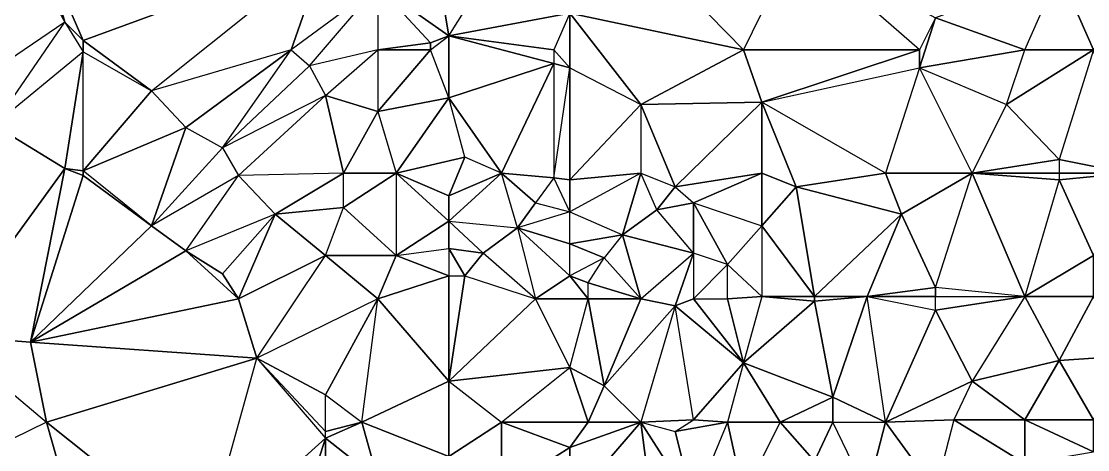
# Model space of a CAD drawing. Header units: metres. Extents: x 121.06818 to 121.07159, y 3.17836 to 3.18313.
# Drawn here: x 121.070202 to 121.0706685, y 3.181063 to 3.1812504 of the extents above; entities that cross this region are included whole.
import ezdxf

# ---------------------------------------------------------------- set-up
doc = ezdxf.new("R2010")
doc.units = ezdxf.units.M

msp = doc.modelspace()

# ---------------------------------------------------------------- linework, layer by layer
at = {"layer": 'DELAUNEY15299', "color": 252}
msp.add_3dface([(121.070168, 3.181053, 0.01022), (121.070244, 3.180966, 0.01023), (121.070213, 3.181075, 0.01022)], dxfattribs=at)
at = {"layer": 'DELAUNEY15390', "color": 252}
msp.add_3dface([(121.070213, 3.181075, 0.01022), (121.070244, 3.180966, 0.01023), (121.070282, 3.18102, 0.01023)], dxfattribs=at)
at = {"layer": 'DELAUNEY15406', "color": 252}
msp.add_3dface([(121.070213, 3.181075, 0.01022), (121.070168, 3.181053, 0.01022), (121.070168, 3.181113, 0.01022)], dxfattribs=at)
at = {"layer": 'DELAUNEY15407', "color": 252}
msp.add_3dface([(121.07032, 3.181021, 0.01024), (121.070282, 3.18102, 0.01023), (121.070335, 3.181068, 0.01023)], dxfattribs=at)
at = {"layer": 'DELAUNEY15421', "color": 252}
msp.add_3dface([(121.070213, 3.181075, 0.01022), (121.070282, 3.18102, 0.01023), (121.070305, 3.181103, 0.01023)], dxfattribs=at)
at = {"layer": 'DELAUNEY15422', "color": 252}
msp.add_3dface([(121.070335, 3.181033, 0.01024), (121.07032, 3.181021, 0.01024), (121.070335, 3.181068, 0.01023)], dxfattribs=at)
at = {"layer": 'DELAUNEY15438', "color": 252}
msp.add_3dface([(121.070496, 3.181039, 0.01028), (121.07048, 3.181021, 0.01028), (121.070473, 3.181075, 0.01026)], dxfattribs=at)
at = {"layer": 'DELAUNEY15477', "color": 252}
msp.add_3dface([(121.070358, 3.18105, 0.01024), (121.070335, 3.181033, 0.01024), (121.070335, 3.181068, 0.01023)], dxfattribs=at)
at = {"layer": 'DELAUNEY15488', "color": 252}
msp.add_3dface([(121.070442, 3.181039, 0.01026), (121.070412, 3.181045, 0.01025), (121.070442, 3.181064, 0.01025)], dxfattribs=at)
at = {"layer": 'DELAUNEY15489', "color": 252}
msp.add_3dface([(121.070496, 3.181039, 0.01028), (121.070518, 3.181043, 0.01029), (121.070511, 3.181075, 0.01028)], dxfattribs=at)
at = {"layer": 'DELAUNEY15523', "color": 252}
msp.add_3dface([(121.07048, 3.181021, 0.01028), (121.070442, 3.181039, 0.01026), (121.070473, 3.181075, 0.01026)], dxfattribs=at)
at = {"layer": 'DELAUNEY15524', "color": 252}
msp.add_3dface([(121.070549, 3.181058, 0.0103), (121.070572, 3.181044, 0.01031), (121.070557, 3.181075, 0.0103)], dxfattribs=at)
at = {"layer": 'DELAUNEY15525', "color": 252}
msp.add_3dface([(121.070602, 3.181045, 0.01032), (121.070572, 3.181044, 0.01031), (121.07058, 3.181075, 0.01031)], dxfattribs=at)
at = {"layer": 'DELAUNEY15534', "color": 252}
msp.add_3dface([(121.070518, 3.181043, 0.01029), (121.070549, 3.181058, 0.0103), (121.070534, 3.181075, 0.01029)], dxfattribs=at)
at = {"layer": 'DELAUNEY15551', "color": 252}
msp.add_3dface([(121.070602, 3.181045, 0.01032), (121.070641, 3.181057, 0.01033), (121.07061, 3.181076, 0.01032)], dxfattribs=at)
at = {"layer": 'DELAUNEY15552', "color": 252}
msp.add_3dface([(121.070641, 3.181057, 0.01033), (121.070671, 3.181062, 0.01034), (121.070641, 3.181076, 0.01033)], dxfattribs=at)
at = {"layer": 'DELAUNEY15566', "color": 252}
msp.add_3dface([(121.070389, 3.18106, 0.01024), (121.070358, 3.18105, 0.01024), (121.070351, 3.181075, 0.01023)], dxfattribs=at)
at = {"layer": 'DELAUNEY15567', "color": 252}
msp.add_3dface([(121.070412, 3.181045, 0.01025), (121.070389, 3.18106, 0.01024), (121.070412, 3.181075, 0.01024)], dxfattribs=at)
at = {"layer": 'DELAUNEY15568', "color": 252}
msp.add_3dface([(121.070473, 3.181075, 0.01026), (121.070442, 3.181039, 0.01026), (121.070442, 3.181064, 0.01025)], dxfattribs=at)
at = {"layer": 'DELAUNEY15578', "color": 252}
msp.add_3dface([(121.070496, 3.181039, 0.01028), (121.070473, 3.181075, 0.01026), (121.070488, 3.181071, 0.01027)], dxfattribs=at)
at = {"layer": 'DELAUNEY15589', "color": 252}
msp.add_3dface([(121.070335, 3.181068, 0.01023), (121.070282, 3.18102, 0.01023), (121.070305, 3.181103, 0.01023)], dxfattribs=at)
at = {"layer": 'DELAUNEY15590', "color": 252}
msp.add_3dface([(121.070358, 3.18105, 0.01024), (121.070335, 3.181068, 0.01023), (121.070351, 3.181075, 0.01023)], dxfattribs=at)
at = {"layer": 'DELAUNEY15591', "color": 252}
msp.add_3dface([(121.070442, 3.181064, 0.01025), (121.070412, 3.181045, 0.01025), (121.070412, 3.181075, 0.01024)], dxfattribs=at)
at = {"layer": 'DELAUNEY15592', "color": 252}
msp.add_3dface([(121.070496, 3.181039, 0.01028), (121.070488, 3.181071, 0.01027), (121.070511, 3.181075, 0.01028)], dxfattribs=at)
at = {"layer": 'DELAUNEY15602', "color": 252}
msp.add_3dface([(121.070473, 3.181075, 0.01026), (121.070442, 3.181064, 0.01025), (121.07045, 3.181075, 0.01025)], dxfattribs=at)
at = {"layer": 'DELAUNEY15603', "color": 252}
msp.add_3dface([(121.070473, 3.181075, 0.01026), (121.070488, 3.181071, 0.01027), (121.070496, 3.181076, 0.01027)], dxfattribs=at)
at = {"layer": 'DELAUNEY15612', "color": 252}
msp.add_3dface([(121.070511, 3.181075, 0.01028), (121.070518, 3.181043, 0.01029), (121.070534, 3.181075, 0.01029)], dxfattribs=at)
at = {"layer": 'DELAUNEY15613', "color": 252}
msp.add_3dface([(121.07058, 3.181075, 0.01031), (121.070572, 3.181044, 0.01031), (121.070557, 3.181075, 0.0103)], dxfattribs=at)
at = {"layer": 'DELAUNEY15614', "color": 252}
msp.add_3dface([(121.070602, 3.181045, 0.01032), (121.07058, 3.181075, 0.01031), (121.07061, 3.181076, 0.01032)], dxfattribs=at)
at = {"layer": 'DELAUNEY15624', "color": 252}
msp.add_3dface([(121.070412, 3.181075, 0.01024), (121.070389, 3.18106, 0.01024), (121.070389, 3.181093, 0.01023)], dxfattribs=at)
at = {"layer": 'DELAUNEY15625', "color": 252}
msp.add_3dface([(121.070488, 3.181071, 0.01027), (121.070496, 3.181076, 0.01027), (121.070511, 3.181075, 0.01028)], dxfattribs=at)
at = {"layer": 'DELAUNEY15626', "color": 252}
msp.add_3dface([(121.070534, 3.181075, 0.01029), (121.070549, 3.181058, 0.0103), (121.070557, 3.181075, 0.0103)], dxfattribs=at)
at = {"layer": 'DELAUNEY15627', "color": 252}
msp.add_3dface([(121.07061, 3.181076, 0.01032), (121.070641, 3.181057, 0.01033), (121.070641, 3.181076, 0.01033)], dxfattribs=at)
at = {"layer": 'DELAUNEY15639', "color": 252}
msp.add_3dface([(121.070351, 3.181075, 0.01023), (121.070335, 3.181068, 0.01023), (121.070335, 3.181071, 0.01023)], dxfattribs=at)
at = {"layer": 'DELAUNEY15640', "color": 252}
msp.add_3dface([(121.070442, 3.181064, 0.01025), (121.070412, 3.181075, 0.01024), (121.07045, 3.181075, 0.01025)], dxfattribs=at)
at = {"layer": 'DELAUNEY15641', "color": 252}
msp.add_3dface([(121.070511, 3.181075, 0.01028), (121.070496, 3.181076, 0.01027), (121.070518, 3.181101, 0.01028)], dxfattribs=at)
at = {"layer": 'DELAUNEY15648', "color": 252}
msp.add_3dface([(121.070305, 3.181103, 0.01023), (121.070335, 3.181068, 0.01023), (121.070335, 3.181071, 0.01023)], dxfattribs=at)
at = {"layer": 'DELAUNEY15649', "color": 252}
msp.add_3dface([(121.070473, 3.181075, 0.01026), (121.07045, 3.181075, 0.01025), (121.070457, 3.181091, 0.01025)], dxfattribs=at)
at = {"layer": 'DELAUNEY15650', "color": 252}
msp.add_3dface([(121.070511, 3.181075, 0.01028), (121.070534, 3.181075, 0.01029), (121.070518, 3.181101, 0.01028)], dxfattribs=at)
at = {"layer": 'DELAUNEY15651', "color": 252}
msp.add_3dface([(121.070557, 3.181075, 0.0103), (121.07058, 3.181075, 0.01031), (121.070557, 3.181086, 0.0103)], dxfattribs=at)
at = {"layer": 'DELAUNEY15659', "color": 252}
msp.add_3dface([(121.07061, 3.181076, 0.01032), (121.07058, 3.181075, 0.01031), (121.070618, 3.181093, 0.01032)], dxfattribs=at)
at = {"layer": 'DELAUNEY15660', "color": 252}
msp.add_3dface([(121.07061, 3.181076, 0.01032), (121.070641, 3.181076, 0.01033), (121.070618, 3.181093, 0.01032)], dxfattribs=at)
at = {"layer": 'DELAUNEY15667', "color": 252}
msp.add_3dface([(121.070389, 3.18106, 0.01024), (121.070351, 3.181075, 0.01023), (121.070389, 3.181093, 0.01023)], dxfattribs=at)
at = {"layer": 'DELAUNEY15668', "color": 252}
msp.add_3dface([(121.070641, 3.181076, 0.01033), (121.070671, 3.181062, 0.01034), (121.070671, 3.181076, 0.01034)], dxfattribs=at)
at = {"layer": 'DELAUNEY15674', "color": 252}
msp.add_3dface([(121.070213, 3.181075, 0.01022), (121.070305, 3.181103, 0.01023), (121.070206, 3.18111, 0.01022)], dxfattribs=at)
at = {"layer": 'DELAUNEY15675', "color": 252}
msp.add_3dface([(121.070305, 3.181103, 0.01023), (121.070335, 3.181071, 0.01023), (121.070335, 3.181087, 0.01023)], dxfattribs=at)
at = {"layer": 'DELAUNEY15676', "color": 252}
msp.add_3dface([(121.070351, 3.181075, 0.01023), (121.070335, 3.181071, 0.01023), (121.070335, 3.181087, 0.01023)], dxfattribs=at)
at = {"layer": 'DELAUNEY15677', "color": 252}
msp.add_3dface([(121.070641, 3.181076, 0.01033), (121.070671, 3.181076, 0.01034), (121.070656, 3.181102, 0.01033)], dxfattribs=at)
at = {"layer": 'DELAUNEY15686', "color": 252}
msp.add_3dface([(121.070534, 3.181075, 0.01029), (121.070557, 3.181075, 0.0103), (121.070557, 3.181086, 0.0103)], dxfattribs=at)
at = {"layer": 'DELAUNEY15698', "color": 252}
msp.add_3dface([(121.070389, 3.181093, 0.01023), (121.070351, 3.181075, 0.01023), (121.070358, 3.181129, 0.01023)], dxfattribs=at)
at = {"layer": 'DELAUNEY15714', "color": 252}
msp.add_3dface([(121.070389, 3.181093, 0.01023), (121.070412, 3.181075, 0.01024), (121.070442, 3.181099, 0.01024)], dxfattribs=at)
at = {"layer": 'DELAUNEY15728', "color": 252}
msp.add_3dface([(121.070335, 3.181087, 0.01023), (121.070351, 3.181075, 0.01023), (121.070358, 3.181129, 0.01023)], dxfattribs=at)
at = {"layer": 'DELAUNEY15729', "color": 252}
msp.add_3dface([(121.07045, 3.181075, 0.01025), (121.070412, 3.181075, 0.01024), (121.070442, 3.181099, 0.01024)], dxfattribs=at)
at = {"layer": 'DELAUNEY15730', "color": 252}
msp.add_3dface([(121.070457, 3.181091, 0.01025), (121.07045, 3.181075, 0.01025), (121.070442, 3.181099, 0.01024)], dxfattribs=at)
at = {"layer": 'DELAUNEY15731', "color": 252}
msp.add_3dface([(121.070473, 3.181075, 0.01026), (121.070457, 3.181091, 0.01025), (121.070488, 3.181126, 0.01026)], dxfattribs=at)
at = {"layer": 'DELAUNEY15732', "color": 252}
msp.add_3dface([(121.070534, 3.181075, 0.01029), (121.070557, 3.181086, 0.0103), (121.070518, 3.181101, 0.01028)], dxfattribs=at)
at = {"layer": 'DELAUNEY15733', "color": 252}
msp.add_3dface([(121.070618, 3.181093, 0.01032), (121.070641, 3.181076, 0.01033), (121.070656, 3.181102, 0.01033)], dxfattribs=at)
at = {"layer": 'DELAUNEY15745', "color": 252}
msp.add_3dface([(121.070305, 3.181103, 0.01023), (121.070335, 3.181087, 0.01023), (121.070358, 3.181129, 0.01023)], dxfattribs=at)
at = {"layer": 'DELAUNEY15746', "color": 252}
msp.add_3dface([(121.070557, 3.181086, 0.0103), (121.07058, 3.181075, 0.01031), (121.070572, 3.18113, 0.0103)], dxfattribs=at)
at = {"layer": 'DELAUNEY15760', "color": 252}
msp.add_3dface([(121.070168, 3.181113, 0.01022), (121.070213, 3.181075, 0.01022), (121.070206, 3.18111, 0.01022)], dxfattribs=at)
at = {"layer": 'DELAUNEY15761', "color": 252}
msp.add_3dface([(121.070656, 3.181102, 0.01033), (121.070671, 3.181076, 0.01034), (121.070686, 3.181104, 0.01034)], dxfattribs=at)
at = {"layer": 'DELAUNEY15773', "color": 252}
msp.add_3dface([(121.070473, 3.181075, 0.01026), (121.070496, 3.181076, 0.01027), (121.070488, 3.181126, 0.01026)], dxfattribs=at)
at = {"layer": 'DELAUNEY15778', "color": 252}
msp.add_3dface([(121.070168, 3.181113, 0.01022), (121.070206, 3.18111, 0.01022), (121.070221, 3.181186, 0.01023)], dxfattribs=at)
at = {"layer": 'DELAUNEY15779', "color": 252}
msp.add_3dface([(121.070457, 3.181091, 0.01025), (121.070442, 3.181099, 0.01024), (121.07045, 3.181129, 0.01024)], dxfattribs=at)
at = {"layer": 'DELAUNEY15780', "color": 252}
msp.add_3dface([(121.070518, 3.181101, 0.01028), (121.070496, 3.181076, 0.01027), (121.070488, 3.181126, 0.01026)], dxfattribs=at)
at = {"layer": 'DELAUNEY15786', "color": 252}
msp.add_3dface([(121.070618, 3.181093, 0.01032), (121.07058, 3.181075, 0.01031), (121.070602, 3.181124, 0.01031)], dxfattribs=at)
at = {"layer": 'DELAUNEY15794', "color": 252}
msp.add_3dface([(121.070618, 3.181093, 0.01032), (121.070656, 3.181102, 0.01033), (121.070641, 3.18113, 0.01032)], dxfattribs=at)
at = {"layer": 'DELAUNEY15795', "color": 252}
msp.add_3dface([(121.070656, 3.181102, 0.01033), (121.070686, 3.181104, 0.01034), (121.070671, 3.18113, 0.01033)], dxfattribs=at)
at = {"layer": 'DELAUNEY15802', "color": 252}
msp.add_3dface([(121.070518, 3.181101, 0.01028), (121.070557, 3.181086, 0.0103), (121.070549, 3.181128, 0.01029)], dxfattribs=at)
at = {"layer": 'DELAUNEY15809', "color": 252}
msp.add_3dface([(121.070602, 3.181124, 0.01031), (121.07058, 3.181075, 0.01031), (121.070572, 3.18113, 0.0103)], dxfattribs=at)
at = {"layer": 'DELAUNEY15819', "color": 252}
msp.add_3dface([(121.070389, 3.181093, 0.01023), (121.070442, 3.181099, 0.01024), (121.070427, 3.181129, 0.01023)], dxfattribs=at)
at = {"layer": 'DELAUNEY15820', "color": 252}
msp.add_3dface([(121.070488, 3.181126, 0.01026), (121.070457, 3.181091, 0.01025), (121.070473, 3.181129, 0.01025)], dxfattribs=at)
at = {"layer": 'DELAUNEY15821', "color": 252}
msp.add_3dface([(121.070618, 3.181093, 0.01032), (121.070602, 3.181124, 0.01031), (121.070641, 3.18113, 0.01032)], dxfattribs=at)
at = {"layer": 'DELAUNEY15830', "color": 252}
msp.add_3dface([(121.070206, 3.18111, 0.01022), (121.070305, 3.181103, 0.01023), (121.070297, 3.181129, 0.01023)], dxfattribs=at)
at = {"layer": 'DELAUNEY15831', "color": 252}
msp.add_3dface([(121.070206, 3.18111, 0.01022), (121.070297, 3.181129, 0.01023), (121.070274, 3.18115, 0.01023)], dxfattribs=at)
at = {"layer": 'DELAUNEY15832', "color": 252}
msp.add_3dface([(121.070297, 3.181129, 0.01023), (121.070305, 3.181103, 0.01023), (121.070335, 3.181148, 0.01024)], dxfattribs=at)
at = {"layer": 'DELAUNEY15833', "color": 252}
msp.add_3dface([(121.070389, 3.181093, 0.01023), (121.070358, 3.181129, 0.01023), (121.070389, 3.181139, 0.01023)], dxfattribs=at)
at = {"layer": 'DELAUNEY15834', "color": 252}
msp.add_3dface([(121.070427, 3.181129, 0.01023), (121.070389, 3.181093, 0.01023), (121.070396, 3.181139, 0.01023)], dxfattribs=at)
at = {"layer": 'DELAUNEY15835', "color": 252}
msp.add_3dface([(121.070427, 3.181129, 0.01023), (121.070442, 3.181099, 0.01024), (121.07045, 3.181129, 0.01024)], dxfattribs=at)
at = {"layer": 'DELAUNEY15836', "color": 252}
msp.add_3dface([(121.070518, 3.181101, 0.01028), (121.070488, 3.181126, 0.01026), (121.070496, 3.181129, 0.01026)], dxfattribs=at)
at = {"layer": 'DELAUNEY15837', "color": 252}
msp.add_3dface([(121.070518, 3.181101, 0.01028), (121.070549, 3.181128, 0.01029), (121.070526, 3.18113, 0.01028)], dxfattribs=at)
at = {"layer": 'DELAUNEY15838', "color": 252}
msp.add_3dface([(121.070549, 3.181128, 0.01029), (121.070557, 3.181086, 0.0103), (121.070572, 3.18113, 0.0103)], dxfattribs=at)
at = {"layer": 'DELAUNEY15846', "color": 252}
msp.add_3dface([(121.070206, 3.18111, 0.01022), (121.070274, 3.18115, 0.01023), (121.070259, 3.181161, 0.01023)], dxfattribs=at)
at = {"layer": 'DELAUNEY15847', "color": 252}
msp.add_3dface([(121.070274, 3.18115, 0.01023), (121.070297, 3.181129, 0.01023), (121.07029, 3.18114, 0.01023)], dxfattribs=at)
at = {"layer": 'DELAUNEY15848', "color": 252}
msp.add_3dface([(121.070274, 3.18115, 0.01023), (121.070297, 3.181129, 0.01023), (121.070313, 3.181166, 0.01024)], dxfattribs=at)
at = {"layer": 'DELAUNEY15849', "color": 252}
msp.add_3dface([(121.070473, 3.181129, 0.01025), (121.070457, 3.181091, 0.01025), (121.07045, 3.181129, 0.01024)], dxfattribs=at)
at = {"layer": 'DELAUNEY15850', "color": 252}
msp.add_3dface([(121.070572, 3.18113, 0.0103), (121.070602, 3.181124, 0.01031), (121.070602, 3.18113, 0.01031)], dxfattribs=at)
at = {"layer": 'DELAUNEY15855', "color": 252}
msp.add_3dface([(121.070488, 3.181126, 0.01026), (121.070473, 3.181129, 0.01025), (121.070496, 3.181149, 0.01027)], dxfattribs=at)
at = {"layer": 'DELAUNEY15856', "color": 252}
msp.add_3dface([(121.070641, 3.18113, 0.01032), (121.070656, 3.181102, 0.01033), (121.070671, 3.18113, 0.01033)], dxfattribs=at)
at = {"layer": 'DELAUNEY15867', "color": 252}
msp.add_3dface([(121.070496, 3.181129, 0.01026), (121.070488, 3.181126, 0.01026), (121.070496, 3.181149, 0.01027)], dxfattribs=at)
at = {"layer": 'DELAUNEY15868', "color": 252}
msp.add_3dface([(121.070518, 3.181101, 0.01028), (121.070496, 3.181129, 0.01026), (121.070511, 3.181129, 0.01027)], dxfattribs=at)
at = {"layer": 'DELAUNEY15869', "color": 252}
msp.add_3dface([(121.070518, 3.181101, 0.01028), (121.070511, 3.181129, 0.01027), (121.070526, 3.18113, 0.01028)], dxfattribs=at)
at = {"layer": 'DELAUNEY15870', "color": 252}
msp.add_3dface([(121.070549, 3.181128, 0.01029), (121.070572, 3.18113, 0.0103), (121.070549, 3.18113, 0.01029)], dxfattribs=at)
at = {"layer": 'DELAUNEY15879', "color": 252}
msp.add_3dface([(121.070274, 3.18115, 0.01023), (121.07029, 3.18114, 0.01023), (121.070313, 3.181166, 0.01024)], dxfattribs=at)
at = {"layer": 'DELAUNEY15880', "color": 252}
msp.add_3dface([(121.07029, 3.18114, 0.01023), (121.070297, 3.181129, 0.01023), (121.070313, 3.181166, 0.01024)], dxfattribs=at)
at = {"layer": 'DELAUNEY15881', "color": 252}
msp.add_3dface([(121.070396, 3.181139, 0.01023), (121.070389, 3.181093, 0.01023), (121.070389, 3.181139, 0.01023)], dxfattribs=at)
at = {"layer": 'DELAUNEY15882', "color": 252}
msp.add_3dface([(121.070473, 3.181129, 0.01025), (121.07045, 3.181129, 0.01024), (121.07045, 3.181136, 0.01024)], dxfattribs=at)
at = {"layer": 'DELAUNEY15883', "color": 252}
msp.add_3dface([(121.070496, 3.181129, 0.01026), (121.070511, 3.181129, 0.01027), (121.070511, 3.181144, 0.01027)], dxfattribs=at)
at = {"layer": 'DELAUNEY15884', "color": 252}
msp.add_3dface([(121.070526, 3.18113, 0.01028), (121.070549, 3.181128, 0.01029), (121.070549, 3.18113, 0.01029)], dxfattribs=at)
at = {"layer": 'DELAUNEY15894', "color": 252}
msp.add_3dface([(121.070358, 3.181129, 0.01023), (121.070305, 3.181103, 0.01023), (121.070335, 3.181148, 0.01024)], dxfattribs=at)
at = {"layer": 'DELAUNEY15895', "color": 252}
msp.add_3dface([(121.070396, 3.181139, 0.01023), (121.070427, 3.181129, 0.01023), (121.070404, 3.181149, 0.01024)], dxfattribs=at)
at = {"layer": 'DELAUNEY15896', "color": 252}
msp.add_3dface([(121.070641, 3.18113, 0.01032), (121.070602, 3.181124, 0.01031), (121.070602, 3.18113, 0.01031)], dxfattribs=at)
at = {"layer": 'DELAUNEY15906', "color": 252}
msp.add_3dface([(121.070389, 3.181139, 0.01023), (121.070358, 3.181129, 0.01023), (121.070366, 3.181148, 0.01023)], dxfattribs=at)
at = {"layer": 'DELAUNEY15907', "color": 252}
msp.add_3dface([(121.070389, 3.181139, 0.01023), (121.070396, 3.181139, 0.01023), (121.070389, 3.181151, 0.01024)], dxfattribs=at)
at = {"layer": 'DELAUNEY15908', "color": 252}
msp.add_3dface([(121.070427, 3.181129, 0.01023), (121.07045, 3.181129, 0.01024), (121.070442, 3.181139, 0.01024)], dxfattribs=at)
at = {"layer": 'DELAUNEY15909', "color": 252}
msp.add_3dface([(121.070526, 3.18113, 0.01028), (121.070511, 3.181129, 0.01027), (121.070511, 3.181144, 0.01027)], dxfattribs=at)
at = {"layer": 'DELAUNEY15916', "color": 252}
msp.add_3dface([(121.070358, 3.181129, 0.01023), (121.070335, 3.181148, 0.01024), (121.070366, 3.181148, 0.01023)], dxfattribs=at)
at = {"layer": 'DELAUNEY15925', "color": 252}
msp.add_3dface([(121.070206, 3.18111, 0.01022), (121.070259, 3.181161, 0.01023), (121.070229, 3.181183, 0.01023)], dxfattribs=at)
at = {"layer": 'DELAUNEY15926', "color": 252}
msp.add_3dface([(121.070641, 3.18113, 0.01032), (121.070671, 3.18113, 0.01033), (121.070671, 3.181148, 0.01033)], dxfattribs=at)
at = {"layer": 'DELAUNEY15936', "color": 252}
msp.add_3dface([(121.070259, 3.181161, 0.01023), (121.070274, 3.18115, 0.01023), (121.070297, 3.181183, 0.01024)], dxfattribs=at)
at = {"layer": 'DELAUNEY15946', "color": 252}
msp.add_3dface([(121.070526, 3.18113, 0.01028), (121.070549, 3.18113, 0.01029), (121.070526, 3.181161, 0.01028)], dxfattribs=at)
at = {"layer": 'DELAUNEY15947', "color": 252}
msp.add_3dface([(121.070572, 3.18113, 0.0103), (121.070602, 3.18113, 0.01031), (121.070602, 3.181134, 0.01031)], dxfattribs=at)
at = {"layer": 'DELAUNEY15960', "color": 252}
msp.add_3dface([(121.070427, 3.181129, 0.01023), (121.070442, 3.181139, 0.01024), (121.070419, 3.18116, 0.01025)], dxfattribs=at)
at = {"layer": 'DELAUNEY15961', "color": 252}
msp.add_3dface([(121.070442, 3.181139, 0.01024), (121.07045, 3.181129, 0.01024), (121.07045, 3.181136, 0.01024)], dxfattribs=at)
at = {"layer": 'DELAUNEY15962', "color": 252}
msp.add_3dface([(121.070549, 3.18113, 0.01029), (121.070572, 3.18113, 0.0103), (121.070587, 3.181166, 0.0103)], dxfattribs=at)
at = {"layer": 'DELAUNEY15963', "color": 252}
msp.add_3dface([(121.070602, 3.181134, 0.01031), (121.070602, 3.18113, 0.01031), (121.070641, 3.18113, 0.01032)], dxfattribs=at)
at = {"layer": 'DELAUNEY15970', "color": 252}
msp.add_3dface([(121.070572, 3.18113, 0.0103), (121.070602, 3.181134, 0.01031), (121.070587, 3.181166, 0.0103)], dxfattribs=at)
at = {"layer": 'DELAUNEY15984', "color": 252}
msp.add_3dface([(121.070389, 3.181139, 0.01023), (121.070366, 3.181148, 0.01023), (121.070389, 3.181151, 0.01024)], dxfattribs=at)
at = {"layer": 'DELAUNEY15985', "color": 252}
msp.add_3dface([(121.070442, 3.181139, 0.01024), (121.07045, 3.181136, 0.01024), (121.070457, 3.181147, 0.01025)], dxfattribs=at)
at = {"layer": 'DELAUNEY15986', "color": 252}
msp.add_3dface([(121.070473, 3.181129, 0.01025), (121.07045, 3.181136, 0.01024), (121.070457, 3.181147, 0.01025)], dxfattribs=at)
at = {"layer": 'DELAUNEY15987', "color": 252}
msp.add_3dface([(121.070457, 3.181147, 0.01025), (121.070473, 3.181129, 0.01025), (121.070465, 3.181157, 0.01026)], dxfattribs=at)
at = {"layer": 'DELAUNEY15988', "color": 252}
msp.add_3dface([(121.070641, 3.18113, 0.01032), (121.070602, 3.181134, 0.01031), (121.070618, 3.181184, 0.01031)], dxfattribs=at)
at = {"layer": 'DELAUNEY16002', "color": 252}
msp.add_3dface([(121.070396, 3.181139, 0.01023), (121.070404, 3.181149, 0.01024), (121.070389, 3.181151, 0.01024)], dxfattribs=at)
at = {"layer": 'DELAUNEY16003', "color": 252}
msp.add_3dface([(121.070427, 3.181129, 0.01023), (121.070404, 3.181149, 0.01024), (121.070419, 3.18116, 0.01025)], dxfattribs=at)
at = {"layer": 'DELAUNEY16004', "color": 252}
msp.add_3dface([(121.070496, 3.181129, 0.01026), (121.070511, 3.181144, 0.01027), (121.070496, 3.181149, 0.01027)], dxfattribs=at)
at = {"layer": 'DELAUNEY16019', "color": 252}
msp.add_3dface([(121.070473, 3.181129, 0.01025), (121.070496, 3.181149, 0.01027), (121.070465, 3.181157, 0.01026)], dxfattribs=at)
at = {"layer": 'DELAUNEY16020', "color": 252}
msp.add_3dface([(121.070526, 3.18113, 0.01028), (121.070511, 3.181144, 0.01027), (121.070526, 3.181161, 0.01028)], dxfattribs=at)
at = {"layer": 'DELAUNEY16021', "color": 252}
msp.add_3dface([(121.070641, 3.18113, 0.01032), (121.070671, 3.181148, 0.01033), (121.070656, 3.181181, 0.01032)], dxfattribs=at)
at = {"layer": 'DELAUNEY16037', "color": 252}
msp.add_3dface([(121.070511, 3.181144, 0.01027), (121.070496, 3.181149, 0.01027), (121.070496, 3.181171, 0.01028)], dxfattribs=at)
at = {"layer": 'DELAUNEY16048', "color": 252}
msp.add_3dface([(121.070206, 3.18111, 0.01022), (121.070229, 3.181183, 0.01023), (121.070221, 3.181186, 0.01023)], dxfattribs=at)
at = {"layer": 'DELAUNEY16049', "color": 252}
msp.add_3dface([(121.070313, 3.181166, 0.01024), (121.070297, 3.181129, 0.01023), (121.070335, 3.181148, 0.01024)], dxfattribs=at)
at = {"layer": 'DELAUNEY16050', "color": 252}
msp.add_3dface([(121.070313, 3.181166, 0.01024), (121.070335, 3.181148, 0.01024), (121.070343, 3.181169, 0.01024)], dxfattribs=at)
at = {"layer": 'DELAUNEY16051', "color": 252}
msp.add_3dface([(121.070366, 3.181148, 0.01023), (121.070335, 3.181148, 0.01024), (121.070343, 3.181169, 0.01024)], dxfattribs=at)
at = {"layer": 'DELAUNEY16052', "color": 252}
msp.add_3dface([(121.070366, 3.181148, 0.01023), (121.070389, 3.181151, 0.01024), (121.070389, 3.181163, 0.01025)], dxfattribs=at)
at = {"layer": 'DELAUNEY16053', "color": 252}
msp.add_3dface([(121.070419, 3.18116, 0.01025), (121.070404, 3.181149, 0.01024), (121.070389, 3.181163, 0.01025)], dxfattribs=at)
at = {"layer": 'DELAUNEY16054', "color": 252}
msp.add_3dface([(121.070457, 3.181147, 0.01025), (121.070442, 3.181139, 0.01024), (121.070442, 3.181153, 0.01025)], dxfattribs=at)
at = {"layer": 'DELAUNEY16055', "color": 252}
msp.add_3dface([(121.070465, 3.181157, 0.01026), (121.070457, 3.181147, 0.01025), (121.070442, 3.181153, 0.01025)], dxfattribs=at)
at = {"layer": 'DELAUNEY16056', "color": 252}
msp.add_3dface([(121.070526, 3.181161, 0.01028), (121.070549, 3.18113, 0.01029), (121.070541, 3.181178, 0.01029)], dxfattribs=at)
at = {"layer": 'DELAUNEY16064', "color": 252}
msp.add_3dface([(121.070229, 3.181183, 0.01023), (121.070259, 3.181161, 0.01023), (121.070229, 3.181185, 0.01023)], dxfattribs=at)
at = {"layer": 'DELAUNEY16065', "color": 252}
msp.add_3dface([(121.070419, 3.18116, 0.01025), (121.070442, 3.181139, 0.01024), (121.070442, 3.181153, 0.01025)], dxfattribs=at)
at = {"layer": 'DELAUNEY16066', "color": 252}
msp.add_3dface([(121.070465, 3.181157, 0.01026), (121.070496, 3.181149, 0.01027), (121.07048, 3.181168, 0.01027)], dxfattribs=at)
at = {"layer": 'DELAUNEY16067', "color": 252}
msp.add_3dface([(121.070526, 3.181161, 0.01028), (121.070511, 3.181144, 0.01027), (121.070496, 3.181171, 0.01028)], dxfattribs=at)
at = {"layer": 'DELAUNEY16068', "color": 252}
msp.add_3dface([(121.070587, 3.181166, 0.0103), (121.070602, 3.181134, 0.01031), (121.070618, 3.181184, 0.01031)], dxfattribs=at)
at = {"layer": 'DELAUNEY16080', "color": 252}
msp.add_3dface([(121.070389, 3.181151, 0.01024), (121.070404, 3.181149, 0.01024), (121.070389, 3.181163, 0.01025)], dxfattribs=at)
at = {"layer": 'DELAUNEY16081', "color": 252}
msp.add_3dface([(121.070419, 3.18116, 0.01025), (121.070442, 3.181153, 0.01025), (121.070442, 3.181167, 0.01026)], dxfattribs=at)
at = {"layer": 'DELAUNEY16091', "color": 252}
msp.add_3dface([(121.070168, 3.181113, 0.01022), (121.070221, 3.181186, 0.01023), (121.07019, 3.181205, 0.01023)], dxfattribs=at)
at = {"layer": 'DELAUNEY16092', "color": 252}
msp.add_3dface([(121.070221, 3.181186, 0.01023), (121.070229, 3.181183, 0.01023), (121.070229, 3.181185, 0.01023)], dxfattribs=at)
at = {"layer": 'DELAUNEY16099', "color": 252}
msp.add_3dface([(121.070366, 3.181148, 0.01023), (121.070343, 3.181169, 0.01024), (121.070366, 3.181184, 0.01026)], dxfattribs=at)
at = {"layer": 'DELAUNEY16100', "color": 252}
msp.add_3dface([(121.070465, 3.181157, 0.01026), (121.07048, 3.181168, 0.01027), (121.070473, 3.181184, 0.01028)], dxfattribs=at)
at = {"layer": 'DELAUNEY16101', "color": 252}
msp.add_3dface([(121.070496, 3.181149, 0.01027), (121.07048, 3.181168, 0.01027), (121.070496, 3.181171, 0.01028)], dxfattribs=at)
at = {"layer": 'DELAUNEY16102', "color": 252}
msp.add_3dface([(121.070526, 3.181161, 0.01028), (121.070541, 3.181178, 0.01029), (121.070526, 3.181184, 0.01029)], dxfattribs=at)
at = {"layer": 'DELAUNEY16103', "color": 252}
msp.add_3dface([(121.070541, 3.181178, 0.01029), (121.070549, 3.18113, 0.01029), (121.070587, 3.181166, 0.0103)], dxfattribs=at)
at = {"layer": 'DELAUNEY16104', "color": 252}
msp.add_3dface([(121.070641, 3.18113, 0.01032), (121.070618, 3.181184, 0.01031), (121.070656, 3.181181, 0.01032)], dxfattribs=at)
at = {"layer": 'DELAUNEY16118', "color": 252}
msp.add_3dface([(121.070366, 3.181148, 0.01023), (121.070389, 3.181163, 0.01025), (121.070366, 3.181184, 0.01026)], dxfattribs=at)
at = {"layer": 'DELAUNEY16119', "color": 252}
msp.add_3dface([(121.070465, 3.181157, 0.01026), (121.070442, 3.181153, 0.01025), (121.070442, 3.181167, 0.01026)], dxfattribs=at)
at = {"layer": 'DELAUNEY16120', "color": 252}
msp.add_3dface([(121.070656, 3.181181, 0.01032), (121.070671, 3.181148, 0.01033), (121.070686, 3.181184, 0.01033)], dxfattribs=at)
at = {"layer": 'DELAUNEY16127', "color": 252}
msp.add_3dface([(121.070442, 3.181167, 0.01026), (121.070419, 3.18116, 0.01025), (121.070427, 3.181171, 0.01026)], dxfattribs=at)
at = {"layer": 'DELAUNEY16128', "color": 252}
msp.add_3dface([(121.070541, 3.181178, 0.01029), (121.070587, 3.181166, 0.0103), (121.07058, 3.181184, 0.0103)], dxfattribs=at)
at = {"layer": 'DELAUNEY16129', "color": 252}
msp.add_3dface([(121.070587, 3.181166, 0.0103), (121.070618, 3.181184, 0.01031), (121.07058, 3.181184, 0.0103)], dxfattribs=at)
at = {"layer": 'DELAUNEY16135', "color": 252}
msp.add_3dface([(121.07019, 3.181205, 0.01023), (121.070221, 3.181186, 0.01023), (121.070229, 3.181237, 0.01024)], dxfattribs=at)
at = {"layer": 'DELAUNEY16136', "color": 252}
msp.add_3dface([(121.070313, 3.181166, 0.01024), (121.070274, 3.18115, 0.01023), (121.070297, 3.181183, 0.01024)], dxfattribs=at)
at = {"layer": 'DELAUNEY16137', "color": 252}
msp.add_3dface([(121.070427, 3.181171, 0.01026), (121.070419, 3.18116, 0.01025), (121.070412, 3.181184, 0.01027)], dxfattribs=at)
at = {"layer": 'DELAUNEY16138', "color": 252}
msp.add_3dface([(121.070427, 3.181171, 0.01026), (121.070442, 3.181167, 0.01026), (121.070435, 3.181182, 0.01027)], dxfattribs=at)
at = {"layer": 'DELAUNEY16139', "color": 252}
msp.add_3dface([(121.070442, 3.181167, 0.01026), (121.070465, 3.181157, 0.01026), (121.070473, 3.181184, 0.01028)], dxfattribs=at)
at = {"layer": 'DELAUNEY16140', "color": 252}
msp.add_3dface([(121.070496, 3.181171, 0.01028), (121.07048, 3.181168, 0.01027), (121.070488, 3.181178, 0.01028)], dxfattribs=at)
at = {"layer": 'DELAUNEY16141', "color": 252}
msp.add_3dface([(121.070656, 3.181181, 0.01032), (121.070618, 3.181184, 0.01031), (121.070656, 3.181184, 0.01032)], dxfattribs=at)
at = {"layer": 'DELAUNEY16148', "color": 252}
msp.add_3dface([(121.070297, 3.181183, 0.01024), (121.070313, 3.181166, 0.01024), (121.070343, 3.181184, 0.01025)], dxfattribs=at)
at = {"layer": 'DELAUNEY16149', "color": 252}
msp.add_3dface([(121.070313, 3.181166, 0.01024), (121.070343, 3.181169, 0.01024), (121.070343, 3.181184, 0.01025)], dxfattribs=at)
at = {"layer": 'DELAUNEY16150', "color": 252}
msp.add_3dface([(121.070496, 3.181171, 0.01028), (121.070526, 3.181161, 0.01028), (121.070526, 3.181184, 0.01029)], dxfattribs=at)
at = {"layer": 'DELAUNEY16162', "color": 252}
msp.add_3dface([(121.070168, 3.181214, 0.01023), (121.07019, 3.181205, 0.01023), (121.070221, 3.18125, 0.01024)], dxfattribs=at)
at = {"layer": 'DELAUNEY16163', "color": 252}
msp.add_3dface([(121.070366, 3.181184, 0.01026), (121.070343, 3.181169, 0.01024), (121.070343, 3.181184, 0.01025)], dxfattribs=at)
at = {"layer": 'DELAUNEY16164', "color": 252}
msp.add_3dface([(121.070389, 3.181163, 0.01025), (121.070419, 3.18116, 0.01025), (121.070412, 3.181184, 0.01027)], dxfattribs=at)
at = {"layer": 'DELAUNEY16165', "color": 252}
msp.add_3dface([(121.070541, 3.181178, 0.01029), (121.07058, 3.181184, 0.0103), (121.070526, 3.181215, 0.01029)], dxfattribs=at)
at = {"layer": 'DELAUNEY16175', "color": 252}
msp.add_3dface([(121.070366, 3.181184, 0.01026), (121.070389, 3.181163, 0.01025), (121.070389, 3.181174, 0.01026)], dxfattribs=at)
at = {"layer": 'DELAUNEY16176', "color": 252}
msp.add_3dface([(121.070389, 3.181174, 0.01026), (121.070389, 3.181163, 0.01025), (121.070412, 3.181184, 0.01027)], dxfattribs=at)
at = {"layer": 'DELAUNEY16186', "color": 252}
msp.add_3dface([(121.070366, 3.181184, 0.01026), (121.070389, 3.181174, 0.01026), (121.070396, 3.181191, 0.01027)], dxfattribs=at)
at = {"layer": 'DELAUNEY16187', "color": 252}
msp.add_3dface([(121.070389, 3.181174, 0.01026), (121.070412, 3.181184, 0.01027), (121.070396, 3.181191, 0.01027)], dxfattribs=at)
at = {"layer": 'DELAUNEY16188', "color": 252}
msp.add_3dface([(121.070488, 3.181178, 0.01028), (121.07048, 3.181168, 0.01027), (121.070473, 3.181184, 0.01028)], dxfattribs=at)
at = {"layer": 'DELAUNEY16189', "color": 252}
msp.add_3dface([(121.070488, 3.181178, 0.01028), (121.070496, 3.181171, 0.01028), (121.070526, 3.181184, 0.01029)], dxfattribs=at)
at = {"layer": 'DELAUNEY16190', "color": 252}
msp.add_3dface([(121.070656, 3.181181, 0.01032), (121.070686, 3.181184, 0.01033), (121.070656, 3.181184, 0.01032)], dxfattribs=at)
at = {"layer": 'DELAUNEY16193', "color": 252}
msp.add_3dface([(121.070297, 3.181183, 0.01024), (121.070259, 3.181161, 0.01023), (121.07029, 3.181195, 0.01024)], dxfattribs=at)
at = {"layer": 'DELAUNEY16194', "color": 252}
msp.add_3dface([(121.070427, 3.181171, 0.01026), (121.070412, 3.181184, 0.01027), (121.070435, 3.181182, 0.01027)], dxfattribs=at)
at = {"layer": 'DELAUNEY16195', "color": 252}
msp.add_3dface([(121.070442, 3.181167, 0.01026), (121.070435, 3.181182, 0.01027), (121.070442, 3.181181, 0.01027)], dxfattribs=at)
at = {"layer": 'DELAUNEY16196', "color": 252}
msp.add_3dface([(121.070442, 3.181167, 0.01026), (121.070442, 3.181181, 0.01027), (121.070473, 3.181184, 0.01028)], dxfattribs=at)
at = {"layer": 'DELAUNEY16206', "color": 252}
msp.add_3dface([(121.070442, 3.181181, 0.01027), (121.070435, 3.181182, 0.01027), (121.070442, 3.18123, 0.01028)], dxfattribs=at)
at = {"layer": 'DELAUNEY16207', "color": 252}
msp.add_3dface([(121.070473, 3.181184, 0.01028), (121.070442, 3.181181, 0.01027), (121.070473, 3.181214, 0.01028)], dxfattribs=at)
at = {"layer": 'DELAUNEY16208', "color": 252}
msp.add_3dface([(121.070526, 3.181184, 0.01029), (121.070541, 3.181178, 0.01029), (121.070526, 3.181215, 0.01029)], dxfattribs=at)
at = {"layer": 'DELAUNEY16218', "color": 252}
msp.add_3dface([(121.07029, 3.181195, 0.01024), (121.070259, 3.181161, 0.01023), (121.070274, 3.181204, 0.01024)], dxfattribs=at)
at = {"layer": 'DELAUNEY16219', "color": 252}
msp.add_3dface([(121.07029, 3.181195, 0.01024), (121.070297, 3.181183, 0.01024), (121.070335, 3.181218, 0.01025)], dxfattribs=at)
at = {"layer": 'DELAUNEY16220', "color": 252}
msp.add_3dface([(121.070366, 3.181184, 0.01026), (121.070343, 3.181184, 0.01025), (121.070358, 3.181211, 0.01026)], dxfattribs=at)
at = {"layer": 'DELAUNEY16221', "color": 252}
msp.add_3dface([(121.070473, 3.181184, 0.01028), (121.070488, 3.181178, 0.01028), (121.070473, 3.181214, 0.01028)], dxfattribs=at)
at = {"layer": 'DELAUNEY16231', "color": 252}
msp.add_3dface([(121.070274, 3.181204, 0.01024), (121.070259, 3.181161, 0.01023), (121.070229, 3.181185, 0.01023)], dxfattribs=at)
at = {"layer": 'DELAUNEY16232', "color": 252}
msp.add_3dface([(121.070412, 3.181184, 0.01027), (121.070396, 3.181191, 0.01027), (121.070389, 3.181217, 0.01027)], dxfattribs=at)
at = {"layer": 'DELAUNEY16240', "color": 252}
msp.add_3dface([(121.070274, 3.181204, 0.01024), (121.07029, 3.181195, 0.01024), (121.07032, 3.181238, 0.01025)], dxfattribs=at)
at = {"layer": 'DELAUNEY16241', "color": 252}
msp.add_3dface([(121.070435, 3.181182, 0.01027), (121.070412, 3.181184, 0.01027), (121.070435, 3.181232, 0.01028)], dxfattribs=at)
at = {"layer": 'DELAUNEY16242', "color": 252}
msp.add_3dface([(121.07058, 3.181184, 0.0103), (121.070618, 3.181184, 0.01031), (121.070595, 3.18123, 0.0103)], dxfattribs=at)
at = {"layer": 'DELAUNEY16243', "color": 252}
msp.add_3dface([(121.070656, 3.181184, 0.01032), (121.070618, 3.181184, 0.01031), (121.070656, 3.18119, 0.01032)], dxfattribs=at)
at = {"layer": 'DELAUNEY16253', "color": 252}
msp.add_3dface([(121.070221, 3.181186, 0.01023), (121.070229, 3.181185, 0.01023), (121.070229, 3.181237, 0.01024)], dxfattribs=at)
at = {"layer": 'DELAUNEY16254', "color": 252}
msp.add_3dface([(121.070656, 3.181184, 0.01032), (121.070686, 3.181184, 0.01033), (121.070656, 3.18119, 0.01032)], dxfattribs=at)
at = {"layer": 'DELAUNEY16263', "color": 252}
msp.add_3dface([(121.070274, 3.181204, 0.01024), (121.070229, 3.181185, 0.01023), (121.070259, 3.18122, 0.01024)], dxfattribs=at)
at = {"layer": 'DELAUNEY16264', "color": 252}
msp.add_3dface([(121.070366, 3.181184, 0.01026), (121.070396, 3.181191, 0.01027), (121.070389, 3.181217, 0.01027)], dxfattribs=at)
at = {"layer": 'DELAUNEY16265', "color": 252}
msp.add_3dface([(121.070656, 3.18119, 0.01032), (121.070618, 3.181184, 0.01031), (121.070633, 3.181214, 0.01031)], dxfattribs=at)
at = {"layer": 'DELAUNEY16271', "color": 252}
msp.add_3dface([(121.070343, 3.181184, 0.01025), (121.070297, 3.181183, 0.01024), (121.070335, 3.181218, 0.01025)], dxfattribs=at)
at = {"layer": 'DELAUNEY16272', "color": 252}
msp.add_3dface([(121.070488, 3.181178, 0.01028), (121.070526, 3.181184, 0.01029), (121.070526, 3.181215, 0.01029)], dxfattribs=at)
at = {"layer": 'DELAUNEY16273', "color": 252}
msp.add_3dface([(121.070656, 3.18119, 0.01032), (121.070686, 3.181184, 0.01033), (121.070671, 3.181238, 0.01032)], dxfattribs=at)
at = {"layer": 'DELAUNEY16292', "color": 252}
msp.add_3dface([(121.070358, 3.181211, 0.01026), (121.070343, 3.181184, 0.01025), (121.070335, 3.181218, 0.01025)], dxfattribs=at)
at = {"layer": 'DELAUNEY16293', "color": 252}
msp.add_3dface([(121.070358, 3.181211, 0.01026), (121.070366, 3.181184, 0.01026), (121.070389, 3.181217, 0.01027)], dxfattribs=at)
at = {"layer": 'DELAUNEY16294', "color": 252}
msp.add_3dface([(121.070633, 3.181214, 0.01031), (121.070618, 3.181184, 0.01031), (121.070595, 3.18123, 0.0103)], dxfattribs=at)
at = {"layer": 'DELAUNEY16295', "color": 252}
msp.add_3dface([(121.070656, 3.18119, 0.01032), (121.070633, 3.181214, 0.01031), (121.070671, 3.181238, 0.01032)], dxfattribs=at)
at = {"layer": 'DELAUNEY16301', "color": 252}
msp.add_3dface([(121.070259, 3.18122, 0.01024), (121.070229, 3.181185, 0.01023), (121.070229, 3.181237, 0.01024)], dxfattribs=at)
at = {"layer": 'DELAUNEY16308', "color": 252}
msp.add_3dface([(121.070259, 3.18122, 0.01024), (121.070274, 3.181204, 0.01024), (121.07032, 3.181238, 0.01025)], dxfattribs=at)
at = {"layer": 'DELAUNEY16309', "color": 252}
msp.add_3dface([(121.070473, 3.181214, 0.01028), (121.070442, 3.181181, 0.01027), (121.070442, 3.18123, 0.01028)], dxfattribs=at)
at = {"layer": 'DELAUNEY16310', "color": 252}
msp.add_3dface([(121.070473, 3.181214, 0.01028), (121.070488, 3.181178, 0.01028), (121.070526, 3.181215, 0.01029)], dxfattribs=at)
at = {"layer": 'DELAUNEY16314', "color": 252}
msp.add_3dface([(121.070358, 3.181211, 0.01026), (121.070389, 3.181217, 0.01027), (121.070381, 3.181238, 0.01027)], dxfattribs=at)
at = {"layer": 'DELAUNEY16322', "color": 252}
msp.add_3dface([(121.070335, 3.181218, 0.01025), (121.07029, 3.181195, 0.01024), (121.070328, 3.181231, 0.01025)], dxfattribs=at)
at = {"layer": 'DELAUNEY16323', "color": 252}
msp.add_3dface([(121.070358, 3.181211, 0.01026), (121.070335, 3.181218, 0.01025), (121.070358, 3.181238, 0.01026)], dxfattribs=at)
at = {"layer": 'DELAUNEY16324', "color": 252}
msp.add_3dface([(121.070595, 3.18123, 0.0103), (121.07058, 3.181184, 0.0103), (121.070526, 3.181215, 0.01029)], dxfattribs=at)
at = {"layer": 'DELAUNEY16331', "color": 252}
msp.add_3dface([(121.070435, 3.181232, 0.01028), (121.070412, 3.181184, 0.01027), (121.070389, 3.181217, 0.01027)], dxfattribs=at)
at = {"layer": 'DELAUNEY16332', "color": 252}
msp.add_3dface([(121.070435, 3.181232, 0.01028), (121.070435, 3.181182, 0.01027), (121.070442, 3.18123, 0.01028)], dxfattribs=at)
at = {"layer": 'DELAUNEY16333', "color": 252}
msp.add_3dface([(121.070442, 3.18123, 0.01028), (121.070473, 3.181214, 0.01028), (121.070442, 3.181254, 0.01028)], dxfattribs=at)
at = {"layer": 'DELAUNEY16334', "color": 252}
msp.add_3dface([(121.070473, 3.181214, 0.01028), (121.070526, 3.181215, 0.01029), (121.070518, 3.181238, 0.01029)], dxfattribs=at)
at = {"layer": 'DELAUNEY16338', "color": 252}
msp.add_3dface([(121.070435, 3.181232, 0.01028), (121.070442, 3.18123, 0.01028), (121.070435, 3.181238, 0.01028)], dxfattribs=at)
at = {"layer": 'DELAUNEY16339', "color": 252}
msp.add_3dface([(121.070595, 3.18123, 0.0103), (121.070633, 3.181214, 0.01031), (121.070641, 3.181238, 0.01031)], dxfattribs=at)
at = {"layer": 'DELAUNEY16356', "color": 252}
msp.add_3dface([(121.070328, 3.181231, 0.01025), (121.07029, 3.181195, 0.01024), (121.07032, 3.181238, 0.01025)], dxfattribs=at)
at = {"layer": 'DELAUNEY16365', "color": 252}
msp.add_3dface([(121.070229, 3.181237, 0.01024), (121.07019, 3.181205, 0.01023), (121.070221, 3.18125, 0.01024)], dxfattribs=at)
at = {"layer": 'DELAUNEY16366', "color": 252}
msp.add_3dface([(121.070229, 3.181237, 0.01024), (121.070259, 3.18122, 0.01024), (121.070229, 3.181242, 0.01024)], dxfattribs=at)
at = {"layer": 'DELAUNEY16367', "color": 252}
msp.add_3dface([(121.070328, 3.181231, 0.01025), (121.070335, 3.181218, 0.01025), (121.070358, 3.181238, 0.01026)], dxfattribs=at)
at = {"layer": 'DELAUNEY16368', "color": 252}
msp.add_3dface([(121.070435, 3.181232, 0.01028), (121.070389, 3.181217, 0.01027), (121.070389, 3.181244, 0.01027)], dxfattribs=at)
at = {"layer": 'DELAUNEY16379', "color": 252}
msp.add_3dface([(121.07032, 3.181238, 0.01025), (121.070328, 3.181231, 0.01025), (121.070358, 3.181266, 0.01026)], dxfattribs=at)
at = {"layer": 'DELAUNEY16380', "color": 252}
msp.add_3dface([(121.070526, 3.181215, 0.01029), (121.070595, 3.18123, 0.0103), (121.070595, 3.181238, 0.0103)], dxfattribs=at)
at = {"layer": 'DELAUNEY16381', "color": 252}
msp.add_3dface([(121.070671, 3.181238, 0.01032), (121.070633, 3.181214, 0.01031), (121.070641, 3.181238, 0.01031)], dxfattribs=at)
at = {"layer": 'DELAUNEY16394', "color": 252}
msp.add_3dface([(121.070473, 3.181214, 0.01028), (121.070518, 3.181238, 0.01029), (121.070442, 3.181254, 0.01028)], dxfattribs=at)
at = {"layer": 'DELAUNEY16395', "color": 252}
msp.add_3dface([(121.070518, 3.181238, 0.01029), (121.070526, 3.181215, 0.01029), (121.070595, 3.181238, 0.0103)], dxfattribs=at)
at = {"layer": 'DELAUNEY16415', "color": 252}
msp.add_3dface([(121.070358, 3.181238, 0.01026), (121.070358, 3.181211, 0.01026), (121.070381, 3.181238, 0.01027)], dxfattribs=at)
at = {"layer": 'DELAUNEY16416', "color": 252}
msp.add_3dface([(121.070389, 3.181217, 0.01027), (121.070381, 3.181238, 0.01027), (121.070389, 3.181244, 0.01027)], dxfattribs=at)
at = {"layer": 'DELAUNEY16417', "color": 252}
msp.add_3dface([(121.070671, 3.181238, 0.01032), (121.070641, 3.181238, 0.01031), (121.070656, 3.181272, 0.01031)], dxfattribs=at)
at = {"layer": 'DELAUNEY16427', "color": 252}
msp.add_3dface([(121.070358, 3.181238, 0.01026), (121.070381, 3.181238, 0.01027), (121.070381, 3.181241, 0.01027)], dxfattribs=at)
at = {"layer": 'DELAUNEY16443', "color": 252}
msp.add_3dface([(121.070221, 3.18125, 0.01024), (121.070229, 3.181237, 0.01024), (121.070229, 3.181242, 0.01024)], dxfattribs=at)
at = {"layer": 'DELAUNEY16449', "color": 252}
msp.add_3dface([(121.070358, 3.181238, 0.01026), (121.070328, 3.181231, 0.01025), (121.070358, 3.181266, 0.01026)], dxfattribs=at)
at = {"layer": 'DELAUNEY16450', "color": 252}
msp.add_3dface([(121.070381, 3.181238, 0.01027), (121.070389, 3.181244, 0.01027), (121.070381, 3.181241, 0.01027)], dxfattribs=at)
at = {"layer": 'DELAUNEY16451', "color": 252}
msp.add_3dface([(121.070435, 3.181232, 0.01028), (121.070389, 3.181244, 0.01027), (121.070435, 3.181238, 0.01028)], dxfattribs=at)
at = {"layer": 'DELAUNEY16452', "color": 252}
msp.add_3dface([(121.070595, 3.18123, 0.0103), (121.070641, 3.181238, 0.01031), (121.070602, 3.181252, 0.0103)], dxfattribs=at)
at = {"layer": 'DELAUNEY16462', "color": 252}
msp.add_3dface([(121.07032, 3.181238, 0.01025), (121.070259, 3.18122, 0.01024), (121.070335, 3.181281, 0.01025)], dxfattribs=at)
at = {"layer": 'DELAUNEY16463', "color": 252}
msp.add_3dface([(121.070435, 3.181238, 0.01028), (121.070389, 3.181244, 0.01027), (121.070442, 3.181254, 0.01028)], dxfattribs=at)
at = {"layer": 'DELAUNEY16464', "color": 252}
msp.add_3dface([(121.070435, 3.181238, 0.01028), (121.070442, 3.18123, 0.01028), (121.070442, 3.181254, 0.01028)], dxfattribs=at)
at = {"layer": 'DELAUNEY16465', "color": 252}
msp.add_3dface([(121.070595, 3.181238, 0.0103), (121.070595, 3.18123, 0.0103), (121.070602, 3.181252, 0.0103)], dxfattribs=at)
at = {"layer": 'DELAUNEY16475', "color": 252}
msp.add_3dface([(121.070221, 3.18125, 0.01024), (121.070168, 3.181214, 0.01023), (121.070198, 3.181292, 0.01024)], dxfattribs=at)
at = {"layer": 'DELAUNEY16476', "color": 252}
msp.add_3dface([(121.070602, 3.181252, 0.0103), (121.070595, 3.181238, 0.0103), (121.070541, 3.181285, 0.01029)], dxfattribs=at)
at = {"layer": 'DELAUNEY16477', "color": 252}
msp.add_3dface([(121.070602, 3.181252, 0.0103), (121.070641, 3.181238, 0.01031), (121.070656, 3.181272, 0.01031)], dxfattribs=at)
at = {"layer": 'DELAUNEY16487', "color": 252}
msp.add_3dface([(121.070229, 3.181242, 0.01024), (121.070259, 3.18122, 0.01024), (121.070335, 3.181281, 0.01025)], dxfattribs=at)
at = {"layer": 'DELAUNEY16488', "color": 252}
msp.add_3dface([(121.070358, 3.181238, 0.01026), (121.070381, 3.181241, 0.01027), (121.070358, 3.181266, 0.01026)], dxfattribs=at)
at = {"layer": 'DELAUNEY16489', "color": 252}
msp.add_3dface([(121.070518, 3.181238, 0.01029), (121.070595, 3.181238, 0.0103), (121.070541, 3.181285, 0.01029)], dxfattribs=at)
at = {"layer": 'DELAUNEY16501', "color": 252}
msp.add_3dface([(121.070221, 3.18125, 0.01024), (121.070229, 3.181242, 0.01024), (121.070213, 3.181279, 0.01024)], dxfattribs=at)
at = {"layer": 'DELAUNEY16502', "color": 252}
msp.add_3dface([(121.070381, 3.181241, 0.01027), (121.070389, 3.181244, 0.01027), (121.070358, 3.181266, 0.01026)], dxfattribs=at)
at = {"layer": 'DELAUNEY16525', "color": 252}
msp.add_3dface([(121.070541, 3.181285, 0.01029), (121.070518, 3.181238, 0.01029), (121.070465, 3.181292, 0.01028)], dxfattribs=at)
at = {"layer": 'DELAUNEY16537', "color": 252}
msp.add_3dface([(121.070358, 3.181266, 0.01026), (121.07032, 3.181238, 0.01025), (121.070335, 3.181281, 0.01025)], dxfattribs=at)
at = {"layer": 'DELAUNEY16538', "color": 252}
msp.add_3dface([(121.070671, 3.181238, 0.01032), (121.070656, 3.181272, 0.01031), (121.070694, 3.181275, 0.01032)], dxfattribs=at)
at = {"layer": 'DELAUNEY16544', "color": 252}
msp.add_3dface([(121.070442, 3.181254, 0.01028), (121.070518, 3.181238, 0.01029), (121.070465, 3.181292, 0.01028)], dxfattribs=at)
at = {"layer": 'DELAUNEY16553', "color": 252}
msp.add_3dface([(121.070198, 3.181292, 0.01024), (121.070221, 3.18125, 0.01024), (121.070213, 3.181279, 0.01024)], dxfattribs=at)
at = {"layer": 'DELAUNEY16554', "color": 252}
msp.add_3dface([(121.070442, 3.181254, 0.01028), (121.070389, 3.181244, 0.01027), (121.070419, 3.181292, 0.01027)], dxfattribs=at)
at = {"layer": 'DELAUNEY16572', "color": 252}
msp.add_3dface([(121.070358, 3.181266, 0.01026), (121.070389, 3.181244, 0.01027), (121.070381, 3.181292, 0.01026)], dxfattribs=at)
at = {"layer": 'DELAUNEY16573', "color": 252}
msp.add_3dface([(121.070389, 3.181244, 0.01027), (121.070419, 3.181292, 0.01027), (121.070381, 3.181292, 0.01026)], dxfattribs=at)
at = {"layer": 'DELAUNEY16620', "color": 252}
msp.add_3dface([(121.070213, 3.181279, 0.01024), (121.070229, 3.181242, 0.01024), (121.070335, 3.181281, 0.01025)], dxfattribs=at)

doc.saveas('drawing.dxf')
